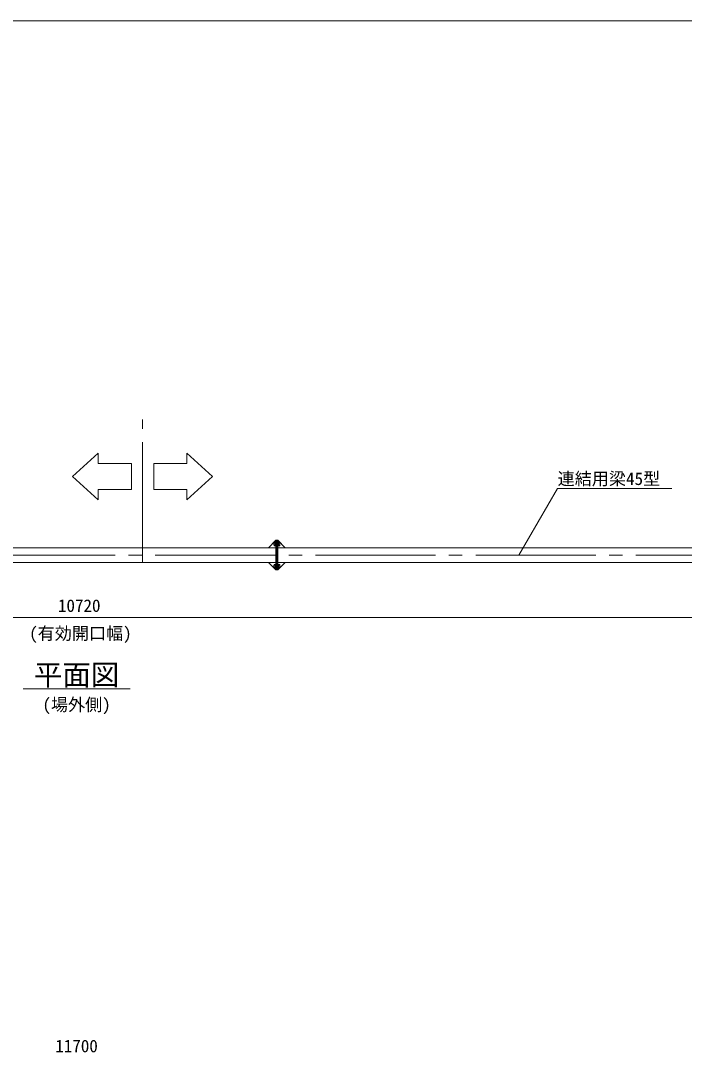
# Model space of a CAD drawing. Units: millimetres, scale not verified. Extents: x -12090 to 12090, y -18325 to 18325.
# Drawn here: x -4427 to 46, y -8638 to -1675 of the extents above; entities that cross this region are included whole.
import ezdxf
from ezdxf.enums import TextEntityAlignment as Align

# ---------------------------------------------------------------- set-up
doc = ezdxf.new("R2010")
doc.units = ezdxf.units.MM
doc.header["$LTSCALE"] = 90
doc.linetypes.add('CHAIN2', pattern=[12, 9, -1, 1, -1])
for name, color, linetype, lineweight in [('0-6_ﾎﾞﾙﾄ類', 134, 'Continuous', 18), ('0-A_図面枠', 134, 'Continuous', 18), ('0-B_寸法', 134, 'Continuous', 18), ('1-4_中間梁27', 134, 'Continuous', 18), ('1-6_通芯', 134, 'CHAIN2', 18), ('1-B_文字', 134, 'Continuous', 18), ('1-D_連結用梁45', 134, 'Continuous', 18)]:
    doc.layers.add(name, color=color, linetype=linetype, lineweight=lineweight)
doc.styles.add('ＭＳ ゴシック', font='')
doc.styles.get('ＭＳ ゴシック').set_extended_font_data('MS Gothic')

msp = doc.modelspace()

# ---------------------------------------------------------------- linework, layer by layer
at = {"layer": '0-6_ﾎﾞﾙﾄ類'}
for p, q in [((-2718.89, -5193), (-2720.89, -5195)), ((-2720.89, -5205), (-2720.89, -5195)), ((-2718.89, -5207), (-2720.89, -5205)), ((-2717.5, -5194.2), (-2720.1, -5194.2)), ((-2717.5, -5205.8), (-2720.1, -5205.8)), ((-2718.89, -5207), (-2718.89, -5193)), ((-2717.5, -5193), (-2718.89, -5193)), ((-2717.5, -5207), (-2718.89, -5207)), ((-2717.5, -5189.5), (-2715.87, -5187.88)), ((-2717.5, -5210.5), (-2717.5, -5189.5)), ((-2717.5, -5210.5), (-2715.87, -5212.12)), ((-2715.87, -5193.94), (-2708.5, -5193.94)), ((-2715.87, -5206.06), (-2708.5, -5206.06)), ((-2688.89, -5199.19), (-2691.89, -5200)), ((-2688.89, -5200), (-2691.89, -5200.8)), ((-2681.51, -5193.94), (-2688.89, -5193.94)), ((-2681.51, -5206.06), (-2688.89, -5206.06)), ((-2679.89, -5210.5), (-2681.51, -5212.12)), ((-2718.89, -5343), (-2720.89, -5345)), ((-2720.89, -5355), (-2720.89, -5345)), ((-2718.89, -5357), (-2720.89, -5355)), ((-2717.5, -5344.2), (-2720.1, -5344.2)), ((-2717.5, -5355.8), (-2720.1, -5355.8)), ((-2718.89, -5357), (-2718.89, -5343)), ((-2717.5, -5343), (-2718.89, -5343)), ((-2717.5, -5357), (-2718.89, -5357)), ((-2717.5, -5339.5), (-2715.87, -5337.87)), ((-2717.5, -5360.5), (-2717.5, -5339.5)), ((-2717.5, -5360.5), (-2715.87, -5362.13)), ((-2715.87, -5343.94), (-2708.5, -5343.94)), ((-2715.87, -5356.06), (-2708.5, -5356.06)), ((-2688.89, -5349.19), (-2691.89, -5350)), ((-2688.89, -5350), (-2691.89, -5350.81)), ((-2681.51, -5343.94), (-2688.89, -5343.94)), ((-2681.51, -5356.06), (-2688.89, -5356.06)), ((-2679.89, -5360.5), (-2681.51, -5362.13))]:
    msp.add_line(p, q, dxfattribs=at)
for points in [[(-2715.87, -5187.88), (-2708.5, -5187.88), (-2708.5, -5212.12), (-2715.87, -5212.12)], [(-2681.51, -5187.88), (-2688.89, -5187.88), (-2688.89, -5212.12), (-2681.51, -5212.12)], [(-2679.89, -5210.5), (-2679.89, -5189.5), (-2681.51, -5187.88)], [(-2715.87, -5337.87), (-2708.5, -5337.87), (-2708.5, -5362.13), (-2715.87, -5362.13)], [(-2681.51, -5337.87), (-2688.89, -5337.87), (-2688.89, -5362.13), (-2681.51, -5362.13)], [(-2679.89, -5360.5), (-2679.89, -5339.5), (-2681.51, -5337.87)]]:
    msp.add_lwpolyline(points, dxfattribs=at)
for points in [[(-2708.5, -5211), (-2708.5, -5189), (-2706.19, -5189), (-2706.19, -5211)], [(-2691.89, -5189), (-2691.89, -5211), (-2694.2, -5211), (-2694.2, -5189)], [(-2691.89, -5188.65), (-2691.89, -5211.35), (-2688.89, -5211.35), (-2688.89, -5188.65)], [(-2708.5, -5361), (-2708.5, -5339), (-2706.19, -5339), (-2706.19, -5361)], [(-2691.89, -5339), (-2691.89, -5361), (-2694.2, -5361), (-2694.2, -5339)], [(-2691.89, -5338.65), (-2691.89, -5361.35), (-2688.89, -5361.35), (-2688.89, -5338.65)]]:
    msp.add_lwpolyline(points, close=True, dxfattribs=at)
for centre, radius, start, end in [((-2705.37, -5200), 12.12, 150, 210), ((-2712.83, -5190.9), 4.28, 135, 225), ((-2712.83, -5209.09), 4.28, 135, 225), ((-2684.55, -5190.9), 4.28, 315, 45), ((-2692.02, -5200), 12.12, 330, 30), ((-2684.55, -5209.09), 4.28, 315, 45), ((-2705.37, -5350), 12.12, 150, 210), ((-2712.83, -5340.91), 4.28, 135, 225), ((-2712.83, -5359.09), 4.28, 135, 225), ((-2684.55, -5340.91), 4.28, 315, 45), ((-2692.02, -5350), 12.12, 330, 30), ((-2684.55, -5359.09), 4.28, 315, 45)]:
    msp.add_arc(centre, radius, start, end, dxfattribs=at)
at = {"layer": '0-A_図面枠'}
msp.add_lwpolyline([(-12090.19, -1675), (12059.81, -1675), (12059.81, -18325), (-12090.19, -18325)], close=True, dxfattribs=at)
at = {"layer": '0-B_寸法'}
msp.add_line((1261.81, -5695), (-9326.2, -5695), dxfattribs=at)
at = {"layer": '1-4_中間梁27'}
for points in [[(-2706.19, -5225), (-2756.2, -5225), (-2706.19, -5175)], [(-2706.19, -5375), (-2706.19, -5175), (-2700.19, -5175), (-2700.19, -5375)], [(-5394.19, -5325), (-2706.19, -5325), (-2706.19, -5225), (-5394.19, -5225)], [(-2706.19, -5325), (-2756.2, -5325), (-2706.19, -5375)]]:
    msp.add_lwpolyline(points, close=True, dxfattribs=at)
at = {"layer": '1-6_通芯'}
for p, q in [((-3605.19, -5325), (-3605.19, -4362.11)), ((-10000.2, -5275), (3340.81, -5275))]:
    msp.add_line(p, q, dxfattribs=at)
at = {"layer": '1-B_文字'}
for p, q in [((-808.97, -4825.82), (-37.91, -4825.82)), ((-4410.19, -6175), (-3690.19, -6175))]:
    msp.add_line(p, q, dxfattribs=at)
for points in [[(-4076.99, -4745.24), (-3903.69, -4588.32), (-3903.69, -4657.8), (-3679.72, -4657.8), (-3679.72, -4833.02), (-3903.69, -4833.02), (-3903.69, -4902.49)], [(-3133.39, -4745.24), (-3306.7, -4588.32), (-3306.7, -4657.8), (-3530.66, -4657.8), (-3530.66, -4833.02), (-3306.7, -4833.02), (-3306.7, -4902.49)]]:
    msp.add_lwpolyline(points, close=True, dxfattribs=at)
msp.add_lwpolyline([(-1068.74, -5275), (-809.41, -4825.82), (-808.97, -4825.82)], dxfattribs=at)
at = {"layer": '1-D_連結用梁45'}
for points in [[(-2700.19, -5175), (-2700.19, -5375), (-2694.2, -5375), (-2694.2, -5175)], [(-2694.2, -5225), (-2644.19, -5225), (-2694.2, -5175)], [(-2694.2, -5325), (1899.81, -5325), (1899.81, -5225), (-2694.2, -5225)], [(-2694.2, -5325), (-2644.19, -5325), (-2694.2, -5375)]]:
    msp.add_lwpolyline(points, close=True, dxfattribs=at)

# ---------------------------------------------------------------- texts
at = {"layer": '0-B_寸法', "style": 'ＭＳ ゴシック'}
for s, p in [('10720', (-4176.19, -5683.12)), ('(有効開口幅)', (-4369.8, -5869.72)), ('11700', (-4194.19, -8649.52))]:
    msp.add_text(s, height=84.46, dxfattribs=at).set_placement(p, align=Align.BOTTOM_LEFT)
at = {"layer": '1-B_文字', "style": 'ＭＳ ゴシック'}
for s, height, p in [('連結用梁45型', 84.46, (-807.77, -4828.18)), ('平面図', 140.8, (-4338.19, -6194.2)), ('(場外側)', 84.46, (-4280.59, -6349.72))]:
    msp.add_text(s, height=height, dxfattribs=at).set_placement(p, align=Align.BOTTOM_LEFT)

doc.saveas('drawing.dxf')
